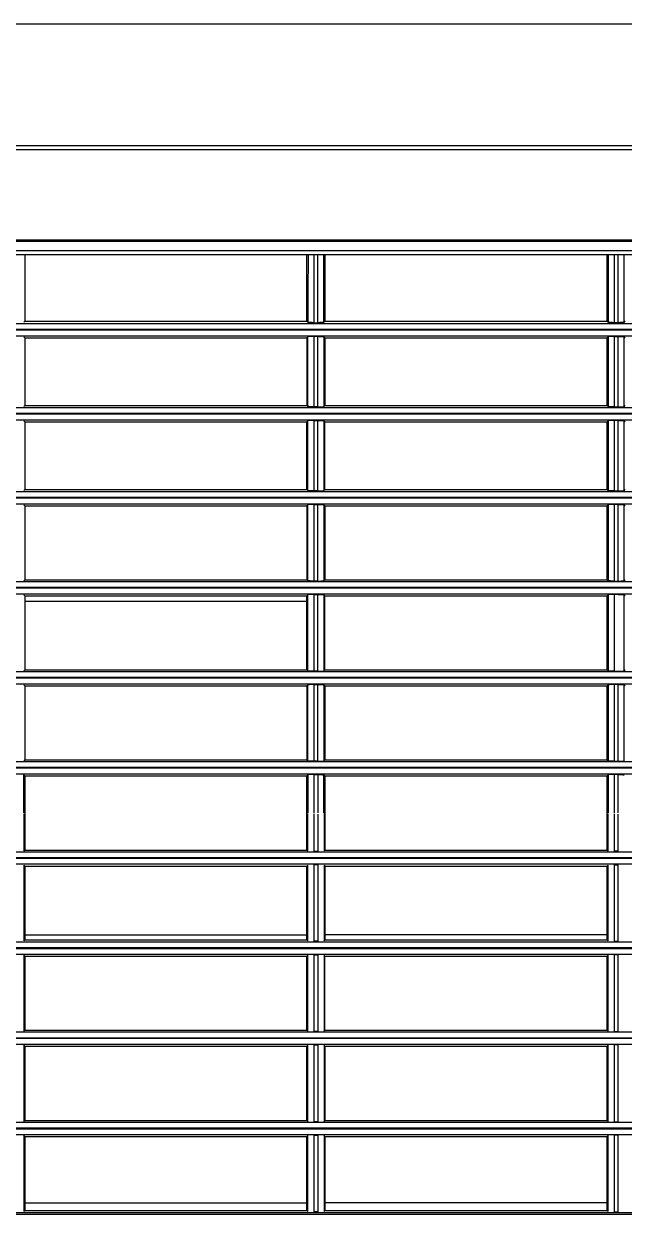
# Model space of a CAD drawing. Header units: centimetres. Extents: x 31 to 22766, y 238 to 3306.
# Drawn here: x 2619.11 to 2629.11, y 824.71 to 844.54 of the extents above; entities that cross this region are included whole.
import ezdxf
from ezdxf.xclip import XClip

# ---------------------------------------------------------------- set-up
doc = ezdxf.new("R2010")
doc.units = ezdxf.units.CM
doc.header["$XCLIPFRAME"] = 0
doc.layers.add('M-VRF-BORU', color=3, linetype='Continuous')

# ---------------------------------------------------------------- blocks, each defined once
blk = doc.blocks.new('fxaq 7.1 kw iç ünite')
at = {"color": 7, "linetype": 'Continuous', "true_color": 0xffffff}
for p, q in [((12685.604, 4108.407), (12603.004, 4108.407)), ((12685.479, 4108.377), (12603.129, 4108.377)), ((12649.989, 4108.367), (12649.92, 4108.367)), ((12649.92, 4108.367), (12649.92, 4107.092)), ((12649.989, 4107.092), (12649.989, 4108.367)), ((12650.088, 4108.362), (12650.104, 4108.346)), ((12650.088, 4108.362), (12650.088, 4107.096)), ((12650.104, 4108.346), (12650.104, 4107.112)), ((12654.804, 4108.346), (12650.104, 4108.346)), ((12654.82, 4108.362), (12654.804, 4108.346)), ((12654.804, 4108.346), (12654.804, 4108.346)), ((12654.804, 4107.113), (12654.804, 4108.346)), ((12654.82, 4107.096), (12654.82, 4108.362)), ((12654.92, 4108.367), (12654.92, 4107.092)), ((12654.92, 4108.367), (12654.989, 4108.367)), ((12654.989, 4107.092), (12654.989, 4108.367)), ((12655.088, 4108.362), (12655.088, 4107.096)), ((12655.088, 4108.362), (12655.105, 4108.346)), ((12655.105, 4108.346), (12655.105, 4108.346)), ((12659.804, 4108.346), (12655.105, 4108.346)), ((12655.105, 4108.346), (12655.105, 4107.113)), ((12659.804, 4108.346), (12659.82, 4108.362)), ((12659.804, 4107.112), (12659.804, 4108.346)), ((12659.82, 4107.096), (12659.82, 4108.362)), ((12650.104, 4108.22), (12654.804, 4108.22)), ((12659.804, 4108.22), (12655.105, 4108.22)), ((12648.472, 4107.084), (12681.087, 4107.084)), ((12649.92, 4107.092), (12649.989, 4107.092)), ((12650.104, 4107.112), (12650.088, 4107.096)), ((12654.804, 4107.112), (12650.104, 4107.112)), ((12654.804, 4107.113), (12654.82, 4107.096)), ((12654.804, 4107.112), (12654.804, 4107.113)), ((12654.989, 4107.092), (12654.92, 4107.092)), ((12655.105, 4107.113), (12655.088, 4107.096)), ((12655.105, 4107.112), (12655.105, 4107.113)), ((12659.804, 4107.112), (12655.105, 4107.112)), ((12659.82, 4107.096), (12659.804, 4107.112)), ((12648.471, 4106.974), (12681.088, 4106.974)), ((12681.088, 4106.874), (12648.471, 4106.874)), ((12681.087, 4106.984), (12648.472, 4106.984)), ((12649.989, 4106.866), (12649.92, 4106.866)), ((12649.92, 4106.866), (12649.92, 4105.587)), ((12649.989, 4105.587), (12649.989, 4106.866)), ((12650.088, 4106.861), (12650.104, 4106.845)), ((12650.088, 4106.861), (12650.088, 4105.592)), ((12650.104, 4106.845), (12650.104, 4105.608)), ((12654.804, 4106.845), (12650.104, 4106.845)), ((12654.82, 4106.861), (12654.804, 4106.845)), ((12654.804, 4105.608), (12654.804, 4106.845)), ((12654.804, 4106.845), (12654.804, 4106.845)), ((12654.82, 4105.592), (12654.82, 4106.861)), ((12654.92, 4106.866), (12654.989, 4106.866)), ((12654.92, 4106.866), (12654.92, 4105.587)), ((12654.989, 4105.587), (12654.989, 4106.866)), ((12655.088, 4106.861), (12655.088, 4105.592)), ((12655.088, 4106.861), (12655.105, 4106.845)), ((12655.105, 4106.845), (12655.105, 4105.608)), ((12659.804, 4106.845), (12655.105, 4106.845)), ((12655.105, 4106.845), (12655.105, 4106.845)), ((12659.804, 4106.845), (12659.82, 4106.861)), ((12659.804, 4105.608), (12659.804, 4106.845)), ((12659.82, 4105.592), (12659.82, 4106.861)), ((12603.129, 4105.579), (12685.479, 4105.579)), ((12649.92, 4105.587), (12649.989, 4105.587)), ((12650.104, 4105.608), (12650.088, 4105.592)), ((12654.804, 4105.608), (12650.104, 4105.608)), ((12654.804, 4105.608), (12654.82, 4105.592)), ((12654.804, 4105.608), (12654.804, 4105.608)), ((12654.989, 4105.587), (12654.92, 4105.587)), ((12655.105, 4105.608), (12655.088, 4105.592)), ((12659.804, 4105.608), (12655.105, 4105.608)), ((12655.105, 4105.608), (12655.105, 4105.608)), ((12659.82, 4105.592), (12659.804, 4105.608)), ((12603.004, 4105.479), (12685.604, 4105.479)), ((12685.604, 4105.469), (12603.004, 4105.469)), ((12685.479, 4105.369), (12603.129, 4105.369)), ((12649.989, 4105.361), (12649.92, 4105.361)), ((12649.92, 4105.361), (12649.92, 4104.087)), ((12649.989, 4104.087), (12649.989, 4105.361)), ((12650.088, 4105.356), (12650.104, 4105.34)), ((12650.088, 4105.356), (12650.088, 4104.092)), ((12654.804, 4105.34), (12650.104, 4105.34)), ((12650.104, 4105.34), (12650.104, 4104.108)), ((12654.82, 4105.356), (12654.804, 4105.339)), ((12654.804, 4105.34), (12654.804, 4105.339)), ((12654.804, 4105.339), (12654.804, 4104.108)), ((12654.82, 4104.092), (12654.82, 4105.356)), ((12654.92, 4105.361), (12654.92, 4104.087)), ((12654.92, 4105.361), (12654.989, 4105.361)), ((12654.989, 4104.087), (12654.989, 4105.361)), ((12655.088, 4105.356), (12655.088, 4104.092)), ((12655.088, 4105.356), (12655.105, 4105.339)), ((12659.804, 4105.34), (12655.105, 4105.34)), ((12655.105, 4105.34), (12655.105, 4105.339)), ((12655.105, 4105.339), (12655.105, 4104.108)), ((12659.804, 4105.34), (12659.82, 4105.356)), ((12659.804, 4104.108), (12659.804, 4105.34)), ((12659.82, 4104.092), (12659.82, 4105.356)), ((12650.104, 4104.108), (12650.088, 4104.092)), ((12654.804, 4104.108), (12650.104, 4104.108)), ((12654.804, 4104.108), (12654.804, 4104.108)), ((12654.804, 4104.108), (12654.82, 4104.092)), ((12655.105, 4104.108), (12655.088, 4104.092)), ((12655.105, 4104.108), (12655.105, 4104.108)), ((12659.804, 4104.108), (12655.105, 4104.108)), ((12659.82, 4104.092), (12659.804, 4104.108)), ((12685.604, 4103.979), (12603.004, 4103.979)), ((12603.004, 4103.969), (12685.604, 4103.969)), ((12603.129, 4104.079), (12685.479, 4104.079)), ((12649.92, 4104.087), (12649.989, 4104.087)), ((12654.989, 4104.087), (12654.92, 4104.087)), ((12685.479, 4103.869), (12603.129, 4103.869)), ((12649.989, 4103.86), (12649.92, 4103.86)), ((12649.92, 4103.86), (12649.92, 4102.586)), ((12649.989, 4102.586), (12649.989, 4103.86)), ((12650.088, 4103.855), (12650.104, 4103.839)), ((12650.088, 4103.855), (12650.088, 4102.591)), ((12654.804, 4103.839), (12650.104, 4103.839)), ((12650.104, 4103.839), (12650.104, 4102.607)), ((12650.104, 4103.753), (12654.804, 4103.753)), ((12654.82, 4103.855), (12654.804, 4103.839)), ((12654.804, 4102.607), (12654.804, 4103.839)), ((12654.804, 4103.839), (12654.804, 4103.839)), ((12654.82, 4102.591), (12654.82, 4103.855)), ((12654.92, 4103.86), (12654.92, 4102.586)), ((12654.92, 4103.86), (12654.989, 4103.86)), ((12654.989, 4102.586), (12654.989, 4103.86)), ((12655.088, 4103.855), (12655.105, 4103.839)), ((12655.088, 4103.855), (12655.088, 4102.591)), ((12655.105, 4103.839), (12655.105, 4103.839)), ((12659.804, 4103.839), (12655.105, 4103.839)), ((12655.105, 4103.839), (12655.105, 4102.607)), ((12659.804, 4103.753), (12655.105, 4103.753)), ((12659.804, 4103.839), (12659.82, 4103.855)), ((12659.804, 4102.607), (12659.804, 4103.839)), ((12659.82, 4102.591), (12659.82, 4103.855)), ((12603.129, 4102.579), (12685.479, 4102.579)), ((12649.989, 4102.586), (12649.92, 4102.586)), ((12650.088, 4102.591), (12650.104, 4102.607)), ((12654.804, 4102.607), (12650.104, 4102.607)), ((12654.804, 4102.607), (12654.804, 4102.607)), ((12654.82, 4102.591), (12654.804, 4102.607)), ((12654.92, 4102.586), (12654.989, 4102.586)), ((12655.088, 4102.591), (12655.105, 4102.607)), ((12655.105, 4102.607), (12655.105, 4102.607)), ((12659.804, 4102.607), (12655.105, 4102.607)), ((12659.804, 4102.607), (12659.82, 4102.591)), ((12603.004, 4102.469), (12685.604, 4102.469)), ((12685.504, 4102.479), (12603.104, 4102.479)), ((12685.479, 4102.369), (12603.129, 4102.369)), ((12649.92, 4102.362), (12649.989, 4102.362)), ((12649.92, 4102.362), (12649.92, 4101.742)), ((12649.989, 4101.742), (12649.989, 4102.362)), ((12650.088, 4102.357), (12650.088, 4101.743)), ((12650.104, 4102.341), (12650.088, 4102.357)), ((12650.104, 4102.341), (12650.104, 4101.105)), ((12654.804, 4102.341), (12650.104, 4102.341)), ((12654.804, 4102.341), (12654.82, 4102.357)), ((12654.804, 4101.105), (12654.804, 4102.341)), ((12654.804, 4102.341), (12654.804, 4101.747)), ((12654.82, 4101.743), (12654.82, 4102.357)), ((12654.92, 4102.362), (12654.92, 4101.742)), ((12654.989, 4102.362), (12654.92, 4102.362)), ((12654.989, 4101.742), (12654.989, 4102.362)), ((12655.088, 4102.357), (12655.088, 4101.743)), ((12655.104, 4102.341), (12655.088, 4102.357)), ((12655.104, 4101.105), (12655.104, 4102.341)), ((12659.804, 4102.341), (12655.104, 4102.341)), ((12655.105, 4102.341), (12655.105, 4101.747)), ((12659.82, 4102.357), (12659.804, 4102.341)), ((12659.804, 4101.105), (12659.804, 4102.341)), ((12659.82, 4101.743), (12659.82, 4102.357)), ((12649.92, 4101.724), (12649.92, 4101.084)), ((12654.804, 4101.743), (12654.804, 4101.105)), ((12654.92, 4101.724), (12654.92, 4101.084)), ((12655.105, 4101.743), (12655.105, 4101.105)), ((12603.004, 4100.979), (12685.604, 4100.979)), ((12603.004, 4100.969), (12685.604, 4100.969)), ((12603.129, 4101.079), (12685.479, 4101.079)), ((12649.822, 4101.088), (12649.821, 4101.089)), ((12649.824, 4101.088), (12649.822, 4101.088)), ((12649.826, 4101.087), (12649.824, 4101.088)), ((12649.83, 4101.087), (12649.826, 4101.087)), ((12649.834, 4101.086), (12649.83, 4101.087)), ((12649.839, 4101.086), (12649.834, 4101.086)), ((12649.845, 4101.086), (12649.839, 4101.086)), ((12649.852, 4101.085), (12649.845, 4101.086)), ((12649.859, 4101.085), (12649.852, 4101.085)), ((12649.867, 4101.085), (12649.859, 4101.085)), ((12649.875, 4101.084), (12649.867, 4101.085)), ((12649.883, 4101.084), (12649.875, 4101.084)), ((12649.892, 4101.084), (12649.883, 4101.084)), ((12649.901, 4101.084), (12649.892, 4101.084)), ((12649.91, 4101.084), (12649.901, 4101.084)), ((12649.92, 4101.084), (12649.91, 4101.084)), ((12649.92, 4101.084), (12649.989, 4101.084)), ((12650.104, 4101.105), (12650.088, 4101.089)), ((12654.804, 4101.105), (12650.104, 4101.105)), ((12654.804, 4101.105), (12654.821, 4101.089)), ((12654.822, 4101.088), (12654.821, 4101.089)), ((12654.824, 4101.088), (12654.822, 4101.088)), ((12654.826, 4101.087), (12654.824, 4101.088)), ((12654.83, 4101.087), (12654.826, 4101.087)), ((12654.834, 4101.086), (12654.83, 4101.087)), ((12654.839, 4101.086), (12654.834, 4101.086)), ((12654.845, 4101.086), (12654.839, 4101.086)), ((12654.852, 4101.085), (12654.845, 4101.086)), ((12654.859, 4101.085), (12654.852, 4101.085)), ((12654.867, 4101.085), (12654.859, 4101.085)), ((12654.875, 4101.084), (12654.867, 4101.085)), ((12654.883, 4101.084), (12654.875, 4101.084)), ((12654.892, 4101.084), (12654.883, 4101.084)), ((12654.901, 4101.084), (12654.892, 4101.084)), ((12654.91, 4101.084), (12654.901, 4101.084)), ((12654.92, 4101.084), (12654.91, 4101.084)), ((12654.989, 4101.084), (12654.92, 4101.084)), ((12655.104, 4101.105), (12655.088, 4101.089)), ((12659.804, 4101.105), (12655.104, 4101.105)), ((12659.821, 4101.089), (12659.804, 4101.105)), ((12659.822, 4101.088), (12659.821, 4101.089)), ((12685.479, 4100.869), (12603.129, 4100.869)), ((12649.989, 4100.863), (12649.92, 4100.863)), ((12649.989, 4100.863), (12649.999, 4100.863)), ((12649.999, 4100.863), (12650.008, 4100.863)), ((12650.008, 4100.863), (12650.017, 4100.862)), ((12650.017, 4100.862), (12650.026, 4100.862)), ((12650.026, 4100.862), (12650.034, 4100.862)), ((12650.034, 4100.862), (12650.042, 4100.862)), ((12650.042, 4100.862), (12650.05, 4100.862)), ((12650.05, 4100.862), (12650.058, 4100.861)), ((12650.058, 4100.861), (12650.064, 4100.861)), ((12650.064, 4100.861), (12650.07, 4100.86)), ((12650.07, 4100.86), (12650.075, 4100.86)), ((12650.075, 4100.86), (12650.079, 4100.86)), ((12650.079, 4100.86), (12650.083, 4100.859)), ((12650.083, 4100.859), (12650.085, 4100.859)), ((12650.085, 4100.859), (12650.087, 4100.858)), ((12650.087, 4100.858), (12650.088, 4100.858)), ((12650.088, 4100.858), (12650.104, 4100.841)), ((12654.804, 4100.841), (12650.104, 4100.841)), ((12650.104, 4100.841), (12650.104, 4099.605)), ((12654.821, 4100.858), (12654.804, 4100.841)), ((12654.804, 4100.841), (12654.804, 4100.841)), ((12654.804, 4099.605), (12654.804, 4100.841)), ((12654.821, 4100.721), (12654.821, 4100.858)), ((12654.92, 4100.863), (12654.989, 4100.863)), ((12654.989, 4100.863), (12654.999, 4100.863)), ((12654.999, 4100.863), (12655.008, 4100.863)), ((12655.008, 4100.863), (12655.017, 4100.862)), ((12655.017, 4100.862), (12655.026, 4100.862)), ((12655.026, 4100.862), (12655.034, 4100.862)), ((12655.034, 4100.862), (12655.042, 4100.862)), ((12655.042, 4100.862), (12655.05, 4100.862)), ((12655.05, 4100.862), (12655.058, 4100.861)), ((12655.058, 4100.861), (12655.064, 4100.861)), ((12655.064, 4100.861), (12655.07, 4100.86)), ((12655.07, 4100.86), (12655.075, 4100.86)), ((12655.075, 4100.86), (12655.079, 4100.86)), ((12655.079, 4100.86), (12655.083, 4100.859)), ((12655.083, 4100.859), (12655.085, 4100.859)), ((12655.085, 4100.859), (12655.087, 4100.858)), ((12655.087, 4100.858), (12655.088, 4100.858)), ((12655.088, 4100.858), (12655.088, 4100.721)), ((12655.088, 4100.858), (12655.105, 4100.841)), ((12655.105, 4099.605), (12655.105, 4100.841)), ((12659.804, 4100.841), (12655.105, 4100.841)), ((12655.105, 4100.841), (12655.105, 4100.841)), ((12659.804, 4100.841), (12659.821, 4100.858)), ((12659.804, 4099.605), (12659.804, 4100.841)), ((12654.821, 4100.591), (12654.821, 4100.721)), ((12654.821, 4100.465), (12654.821, 4100.591)), ((12655.088, 4100.721), (12655.088, 4100.591)), ((12655.088, 4100.591), (12655.088, 4100.465)), ((12654.821, 4100.343), (12654.821, 4100.465)), ((12654.821, 4100.222), (12654.821, 4100.343)), ((12655.088, 4100.465), (12655.088, 4100.343)), ((12655.088, 4100.343), (12655.088, 4100.222)), ((12654.821, 4100.101), (12654.821, 4100.222)), ((12655.088, 4100.222), (12655.088, 4100.101)), ((12654.821, 4099.979), (12654.821, 4100.101)), ((12654.821, 4099.854), (12654.821, 4099.979)), ((12655.088, 4100.101), (12655.088, 4099.979)), ((12655.088, 4099.979), (12655.088, 4099.854)), ((12654.821, 4099.725), (12654.821, 4099.854)), ((12655.088, 4099.854), (12655.088, 4099.725)), ((12603.129, 4099.579), (12685.479, 4099.579)), ((12649.804, 4099.605), (12649.821, 4099.589)), ((12649.822, 4099.588), (12649.821, 4099.589)), ((12649.824, 4099.588), (12649.822, 4099.588)), ((12649.826, 4099.588), (12649.824, 4099.588)), ((12649.83, 4099.587), (12649.826, 4099.588)), ((12649.834, 4099.587), (12649.83, 4099.587)), ((12649.839, 4099.586), (12649.834, 4099.587)), ((12649.845, 4099.586), (12649.839, 4099.586)), ((12649.852, 4099.585), (12649.845, 4099.586)), ((12649.859, 4099.585), (12649.852, 4099.585)), ((12649.867, 4099.585), (12649.859, 4099.585)), ((12649.875, 4099.585), (12649.867, 4099.585)), ((12649.884, 4099.584), (12649.875, 4099.585)), ((12649.892, 4099.584), (12649.884, 4099.584)), ((12649.901, 4099.584), (12649.892, 4099.584)), ((12649.911, 4099.584), (12649.901, 4099.584)), ((12649.921, 4099.584), (12649.911, 4099.584)), ((12649.921, 4099.584), (12649.988, 4099.584)), ((12650.104, 4099.605), (12650.088, 4099.589)), ((12654.804, 4099.605), (12650.104, 4099.605)), ((12654.804, 4099.605), (12654.804, 4099.605)), ((12654.804, 4099.605), (12654.821, 4099.589)), ((12654.821, 4099.589), (12654.821, 4099.725)), ((12654.822, 4099.588), (12654.821, 4099.589)), ((12654.824, 4099.588), (12654.822, 4099.588)), ((12654.826, 4099.588), (12654.824, 4099.588)), ((12654.83, 4099.587), (12654.826, 4099.588)), ((12654.834, 4099.587), (12654.83, 4099.587)), ((12654.839, 4099.586), (12654.834, 4099.587)), ((12654.845, 4099.586), (12654.839, 4099.586)), ((12654.852, 4099.585), (12654.845, 4099.586)), ((12654.859, 4099.585), (12654.852, 4099.585)), ((12654.867, 4099.585), (12654.859, 4099.585)), ((12654.875, 4099.585), (12654.867, 4099.585)), ((12654.884, 4099.584), (12654.875, 4099.585)), ((12654.892, 4099.584), (12654.884, 4099.584)), ((12654.901, 4099.584), (12654.892, 4099.584)), ((12654.911, 4099.584), (12654.901, 4099.584)), ((12654.921, 4099.584), (12654.911, 4099.584)), ((12654.988, 4099.584), (12654.921, 4099.584)), ((12655.088, 4099.725), (12655.088, 4099.589)), ((12655.105, 4099.605), (12655.088, 4099.589)), ((12659.804, 4099.605), (12655.105, 4099.605)), ((12655.105, 4099.605), (12655.105, 4099.605)), ((12659.821, 4099.589), (12659.804, 4099.605)), ((12603.004, 4099.479), (12685.604, 4099.479)), ((12603.004, 4099.469), (12685.604, 4099.469)), ((12685.479, 4099.369), (12603.129, 4099.369)), ((12649.821, 4099.357), (12649.804, 4099.34)), ((12649.988, 4099.362), (12649.921, 4099.362)), ((12649.988, 4099.224), (12649.988, 4099.362)), ((12649.988, 4099.362), (12649.998, 4099.362)), ((12649.998, 4099.362), (12650.008, 4099.362)), ((12650.008, 4099.362), (12650.017, 4099.361)), ((12650.017, 4099.361), (12650.026, 4099.361)), ((12650.026, 4099.361), (12650.034, 4099.361)), ((12650.034, 4099.361), (12650.043, 4099.361)), ((12650.043, 4099.361), (12650.05, 4099.361)), ((12650.05, 4099.361), (12650.058, 4099.36)), ((12650.058, 4099.36), (12650.064, 4099.36)), ((12650.064, 4099.36), (12650.07, 4099.359)), ((12650.07, 4099.359), (12650.075, 4099.359)), ((12650.075, 4099.359), (12650.079, 4099.359)), ((12650.079, 4099.359), (12650.083, 4099.358)), ((12650.083, 4099.358), (12650.085, 4099.358)), ((12650.085, 4099.358), (12650.087, 4099.357)), ((12650.087, 4099.357), (12650.088, 4099.357)), ((12650.088, 4099.357), (12650.104, 4099.34)), ((12654.804, 4099.34), (12650.104, 4099.34)), ((12650.104, 4099.34), (12650.104, 4098.106)), ((12654.821, 4099.357), (12654.804, 4099.34)), ((12654.804, 4099.34), (12654.804, 4099.34)), ((12654.804, 4099.34), (12654.804, 4098.106)), ((12654.821, 4099.22), (12654.821, 4099.357)), ((12654.921, 4099.362), (12654.988, 4099.362)), ((12654.988, 4099.362), (12654.998, 4099.362)), ((12654.988, 4099.224), (12654.988, 4099.362)), ((12654.998, 4099.362), (12655.008, 4099.362)), ((12655.008, 4099.362), (12655.017, 4099.361)), ((12655.017, 4099.361), (12655.026, 4099.361)), ((12655.026, 4099.361), (12655.034, 4099.361)), ((12655.034, 4099.361), (12655.043, 4099.361)), ((12655.043, 4099.361), (12655.05, 4099.361)), ((12655.05, 4099.361), (12655.058, 4099.36)), ((12655.058, 4099.36), (12655.064, 4099.36)), ((12655.064, 4099.36), (12655.07, 4099.359)), ((12655.07, 4099.359), (12655.075, 4099.359)), ((12655.075, 4099.359), (12655.079, 4099.359)), ((12655.079, 4099.359), (12655.083, 4099.358)), ((12655.083, 4099.358), (12655.085, 4099.358)), ((12655.085, 4099.358), (12655.087, 4099.357)), ((12655.087, 4099.357), (12655.088, 4099.357)), ((12655.088, 4099.357), (12655.088, 4099.22)), ((12655.088, 4099.357), (12655.105, 4099.34)), ((12655.105, 4099.34), (12655.105, 4098.106)), ((12655.105, 4099.34), (12655.105, 4099.34)), ((12659.804, 4099.34), (12655.105, 4099.34)), ((12659.804, 4099.34), (12659.821, 4099.357)), ((12659.804, 4098.106), (12659.804, 4099.34)), ((12649.988, 4099.093), (12649.988, 4099.224)), ((12654.821, 4099.09), (12654.821, 4099.22)), ((12654.988, 4099.093), (12654.988, 4099.224)), ((12655.088, 4099.22), (12655.088, 4099.09)), ((12649.988, 4098.966), (12649.988, 4099.093)), ((12649.988, 4098.843), (12649.988, 4098.966)), ((12654.821, 4098.964), (12654.821, 4099.09)), ((12654.821, 4098.842), (12654.821, 4098.964)), ((12654.988, 4098.966), (12654.988, 4099.093)), ((12654.988, 4098.843), (12654.988, 4098.966)), ((12655.088, 4099.09), (12655.088, 4098.964)), ((12655.088, 4098.964), (12655.088, 4098.842)), ((12649.988, 4098.721), (12649.988, 4098.843)), ((12654.821, 4098.721), (12654.821, 4098.842)), ((12654.988, 4098.721), (12654.988, 4098.843)), ((12655.088, 4098.842), (12655.088, 4098.721)), ((12649.988, 4098.6), (12649.988, 4098.721)), ((12649.988, 4098.477), (12649.988, 4098.6)), ((12654.821, 4098.601), (12654.821, 4098.721)), ((12654.821, 4098.479), (12654.821, 4098.601)), ((12654.988, 4098.6), (12654.988, 4098.721)), ((12654.988, 4098.477), (12654.988, 4098.6)), ((12655.088, 4098.721), (12655.088, 4098.601)), ((12655.088, 4098.601), (12655.088, 4098.479)), ((12649.988, 4098.351), (12649.988, 4098.477)), ((12649.988, 4098.221), (12649.988, 4098.351)), ((12654.821, 4098.354), (12654.821, 4098.479)), ((12654.821, 4098.225), (12654.821, 4098.354)), ((12654.988, 4098.351), (12654.988, 4098.477)), ((12654.988, 4098.221), (12654.988, 4098.351)), ((12655.088, 4098.479), (12655.088, 4098.354)), ((12655.088, 4098.354), (12655.088, 4098.225)), ((12649.988, 4098.084), (12649.988, 4098.221)), ((12654.821, 4098.089), (12654.821, 4098.225)), ((12654.988, 4098.084), (12654.988, 4098.221)), ((12655.088, 4098.225), (12655.088, 4098.089)), ((12659.804, 4098.193), (12655.105, 4098.193)), ((12603.004, 4097.979), (12685.604, 4097.979)), ((12603.004, 4097.969), (12685.604, 4097.969)), ((12603.129, 4098.079), (12685.479, 4098.079)), ((12649.804, 4098.106), (12649.821, 4098.089)), ((12649.822, 4098.089), (12649.821, 4098.089)), ((12649.824, 4098.088), (12649.822, 4098.089)), ((12649.827, 4098.088), (12649.824, 4098.088)), ((12649.83, 4098.087), (12649.827, 4098.088)), ((12649.834, 4098.087), (12649.83, 4098.087)), ((12649.839, 4098.087), (12649.834, 4098.087)), ((12649.845, 4098.086), (12649.839, 4098.087)), ((12649.852, 4098.086), (12649.845, 4098.086)), ((12649.859, 4098.085), (12649.852, 4098.086)), ((12649.867, 4098.085), (12649.859, 4098.085)), ((12649.875, 4098.085), (12649.867, 4098.085)), ((12649.884, 4098.085), (12649.875, 4098.085)), ((12649.892, 4098.085), (12649.884, 4098.085)), ((12649.901, 4098.084), (12649.892, 4098.085)), ((12649.911, 4098.084), (12649.901, 4098.084)), ((12649.921, 4098.084), (12649.911, 4098.084)), ((12649.921, 4098.084), (12649.988, 4098.084)), ((12650.104, 4098.106), (12650.088, 4098.089)), ((12654.804, 4098.106), (12650.104, 4098.106)), ((12654.804, 4098.106), (12654.821, 4098.089)), ((12654.804, 4098.106), (12654.804, 4098.106)), ((12654.822, 4098.089), (12654.821, 4098.089)), ((12654.824, 4098.088), (12654.822, 4098.089)), ((12654.827, 4098.088), (12654.824, 4098.088)), ((12654.83, 4098.087), (12654.827, 4098.088)), ((12654.834, 4098.087), (12654.83, 4098.087)), ((12654.839, 4098.087), (12654.834, 4098.087)), ((12654.845, 4098.086), (12654.839, 4098.087)), ((12654.852, 4098.086), (12654.845, 4098.086)), ((12654.859, 4098.085), (12654.852, 4098.086)), ((12654.867, 4098.085), (12654.859, 4098.085)), ((12654.875, 4098.085), (12654.867, 4098.085)), ((12654.884, 4098.085), (12654.875, 4098.085)), ((12654.892, 4098.085), (12654.884, 4098.085)), ((12654.901, 4098.084), (12654.892, 4098.085)), ((12654.911, 4098.084), (12654.901, 4098.084)), ((12654.921, 4098.084), (12654.911, 4098.084)), ((12654.988, 4098.084), (12654.921, 4098.084)), ((12655.105, 4098.106), (12655.088, 4098.089)), ((12659.804, 4098.106), (12655.105, 4098.106)), ((12655.105, 4098.106), (12655.105, 4098.106)), ((12659.821, 4098.089), (12659.804, 4098.106)), ((12685.479, 4097.869), (12603.129, 4097.869)), ((12649.821, 4097.855), (12649.804, 4097.839)), ((12649.988, 4097.861), (12649.921, 4097.861)), ((12649.988, 4097.723), (12649.988, 4097.861)), ((12649.988, 4097.861), (12649.998, 4097.861)), ((12649.998, 4097.861), (12650.008, 4097.86)), ((12650.008, 4097.86), (12650.017, 4097.86)), ((12650.017, 4097.86), (12650.026, 4097.86)), ((12650.026, 4097.86), (12650.034, 4097.86)), ((12650.034, 4097.86), (12650.043, 4097.86)), ((12650.043, 4097.86), (12650.05, 4097.859)), ((12650.05, 4097.859), (12650.058, 4097.859)), ((12650.058, 4097.859), (12650.064, 4097.859)), ((12650.064, 4097.859), (12650.07, 4097.858)), ((12650.07, 4097.858), (12650.075, 4097.858)), ((12650.075, 4097.858), (12650.079, 4097.857)), ((12650.079, 4097.857), (12650.082, 4097.857)), ((12650.082, 4097.857), (12650.085, 4097.856)), ((12650.085, 4097.856), (12650.087, 4097.856)), ((12650.087, 4097.856), (12650.088, 4097.855)), ((12650.088, 4097.855), (12650.104, 4097.839)), ((12654.804, 4097.839), (12650.104, 4097.839)), ((12650.104, 4097.839), (12650.104, 4096.606)), ((12654.821, 4097.855), (12654.804, 4097.838)), ((12654.804, 4097.839), (12654.804, 4097.838)), ((12654.804, 4097.706), (12654.804, 4097.838)), ((12654.821, 4097.719), (12654.821, 4097.855)), ((12654.921, 4097.861), (12654.988, 4097.861)), ((12654.988, 4097.723), (12654.988, 4097.861)), ((12654.988, 4097.861), (12654.998, 4097.861)), ((12654.998, 4097.861), (12655.008, 4097.86)), ((12655.008, 4097.86), (12655.017, 4097.86)), ((12655.017, 4097.86), (12655.026, 4097.86)), ((12655.026, 4097.86), (12655.034, 4097.86)), ((12655.034, 4097.86), (12655.043, 4097.86)), ((12655.043, 4097.86), (12655.05, 4097.859)), ((12655.05, 4097.859), (12655.058, 4097.859)), ((12655.058, 4097.859), (12655.064, 4097.859)), ((12655.064, 4097.859), (12655.07, 4097.858)), ((12655.07, 4097.858), (12655.075, 4097.858)), ((12655.075, 4097.858), (12655.079, 4097.857)), ((12655.079, 4097.857), (12655.082, 4097.857)), ((12655.082, 4097.857), (12655.085, 4097.856)), ((12655.085, 4097.856), (12655.087, 4097.856)), ((12655.087, 4097.856), (12655.088, 4097.855)), ((12655.088, 4097.855), (12655.105, 4097.838)), ((12655.088, 4097.855), (12655.088, 4097.719)), ((12655.105, 4097.839), (12655.105, 4097.838)), ((12659.804, 4097.839), (12655.105, 4097.839)), ((12655.105, 4097.706), (12655.105, 4097.838)), ((12659.804, 4097.839), (12659.821, 4097.855)), ((12659.804, 4096.606), (12659.804, 4097.839)), ((12649.988, 4097.592), (12649.988, 4097.723)), ((12649.988, 4097.465), (12649.988, 4097.592)), ((12654.804, 4097.579), (12654.804, 4097.706)), ((12654.804, 4097.457), (12654.804, 4097.579)), ((12654.821, 4097.589), (12654.821, 4097.719)), ((12654.821, 4097.463), (12654.821, 4097.589)), ((12654.988, 4097.592), (12654.988, 4097.723)), ((12654.988, 4097.465), (12654.988, 4097.592)), ((12655.088, 4097.719), (12655.088, 4097.589)), ((12655.088, 4097.589), (12655.088, 4097.463)), ((12655.105, 4097.579), (12655.105, 4097.706)), ((12655.105, 4097.457), (12655.105, 4097.579)), ((12649.988, 4097.342), (12649.988, 4097.465)), ((12654.804, 4097.338), (12654.804, 4097.457)), ((12654.821, 4097.341), (12654.821, 4097.463)), ((12654.988, 4097.342), (12654.988, 4097.465)), ((12655.088, 4097.463), (12655.088, 4097.341)), ((12655.105, 4097.338), (12655.105, 4097.457)), ((12649.988, 4097.22), (12649.988, 4097.342)), ((12649.988, 4097.099), (12649.988, 4097.22)), ((12654.804, 4097.22), (12654.804, 4097.338)), ((12654.804, 4097.103), (12654.804, 4097.22)), ((12654.821, 4097.22), (12654.821, 4097.341)), ((12654.821, 4097.1), (12654.821, 4097.22)), ((12654.988, 4097.22), (12654.988, 4097.342)), ((12654.988, 4097.099), (12654.988, 4097.22)), ((12655.088, 4097.341), (12655.088, 4097.22)), ((12655.088, 4097.22), (12655.088, 4097.1)), ((12655.105, 4097.22), (12655.105, 4097.338)), ((12655.105, 4097.103), (12655.105, 4097.22)), ((12649.988, 4096.976), (12649.988, 4097.099)), ((12649.988, 4096.851), (12649.988, 4096.976)), ((12654.804, 4096.985), (12654.804, 4097.103)), ((12654.804, 4096.863), (12654.804, 4096.985)), ((12654.821, 4096.978), (12654.821, 4097.1)), ((12654.821, 4096.854), (12654.821, 4096.978)), ((12654.988, 4096.976), (12654.988, 4097.099)), ((12654.988, 4096.851), (12654.988, 4096.976)), ((12655.088, 4097.1), (12655.088, 4096.978)), ((12655.088, 4096.978), (12655.088, 4096.854)), ((12655.105, 4096.985), (12655.105, 4097.103)), ((12655.105, 4096.863), (12655.105, 4096.985)), ((12649.988, 4096.721), (12649.988, 4096.851)), ((12654.804, 4096.738), (12654.804, 4096.863)), ((12654.821, 4096.725), (12654.821, 4096.854)), ((12654.988, 4096.721), (12654.988, 4096.851)), ((12655.088, 4096.854), (12655.088, 4096.725)), ((12655.105, 4096.738), (12655.105, 4096.863)), ((12603.129, 4096.579), (12685.479, 4096.579)), ((12649.804, 4096.606), (12649.821, 4096.59)), ((12649.823, 4096.589), (12649.821, 4096.59)), ((12649.824, 4096.589), (12649.823, 4096.589)), ((12649.827, 4096.588), (12649.824, 4096.589)), ((12649.83, 4096.588), (12649.827, 4096.588)), ((12649.834, 4096.587), (12649.83, 4096.588)), ((12649.839, 4096.587), (12649.834, 4096.587)), ((12649.845, 4096.587), (12649.839, 4096.587)), ((12649.852, 4096.586), (12649.845, 4096.587)), ((12649.859, 4096.586), (12649.852, 4096.586)), ((12649.867, 4096.586), (12649.859, 4096.586)), ((12649.875, 4096.585), (12649.867, 4096.586)), ((12649.884, 4096.585), (12649.875, 4096.585)), ((12649.892, 4096.585), (12649.884, 4096.585)), ((12649.901, 4096.585), (12649.892, 4096.585)), ((12649.911, 4096.585), (12649.901, 4096.585)), ((12649.921, 4096.585), (12649.911, 4096.585)), ((12649.921, 4096.585), (12649.988, 4096.585)), ((12649.988, 4096.585), (12649.988, 4096.721)), ((12650.104, 4096.606), (12650.088, 4096.59)), ((12654.804, 4096.606), (12650.104, 4096.606)), ((12654.804, 4096.607), (12654.804, 4096.738)), ((12654.804, 4096.607), (12654.821, 4096.59)), ((12654.804, 4096.606), (12654.804, 4096.607)), ((12654.821, 4096.59), (12654.821, 4096.725)), ((12654.823, 4096.589), (12654.821, 4096.59)), ((12654.824, 4096.589), (12654.823, 4096.589)), ((12654.827, 4096.588), (12654.824, 4096.589)), ((12654.83, 4096.588), (12654.827, 4096.588)), ((12654.834, 4096.587), (12654.83, 4096.588)), ((12654.839, 4096.587), (12654.834, 4096.587)), ((12654.845, 4096.587), (12654.839, 4096.587)), ((12654.852, 4096.586), (12654.845, 4096.587)), ((12654.859, 4096.586), (12654.852, 4096.586)), ((12654.867, 4096.586), (12654.859, 4096.586)), ((12654.875, 4096.585), (12654.867, 4096.586)), ((12654.884, 4096.585), (12654.875, 4096.585)), ((12654.892, 4096.585), (12654.884, 4096.585)), ((12654.901, 4096.585), (12654.892, 4096.585)), ((12654.911, 4096.585), (12654.901, 4096.585)), ((12654.921, 4096.585), (12654.911, 4096.585)), ((12654.988, 4096.585), (12654.921, 4096.585)), ((12654.988, 4096.585), (12654.988, 4096.721)), ((12655.088, 4096.725), (12655.088, 4096.59)), ((12655.105, 4096.607), (12655.088, 4096.59)), ((12655.105, 4096.607), (12655.105, 4096.738)), ((12655.105, 4096.606), (12655.105, 4096.607)), ((12659.804, 4096.606), (12655.105, 4096.606)), ((12659.821, 4096.59), (12659.804, 4096.606)), ((12603.004, 4096.479), (12685.604, 4096.479)), ((12603.004, 4096.469), (12685.604, 4096.469)), ((12685.479, 4096.369), (12603.129, 4096.369)), ((12649.821, 4096.354), (12649.804, 4096.337)), ((12649.988, 4096.359), (12649.921, 4096.359)), ((12649.988, 4096.359), (12649.998, 4096.359)), ((12649.988, 4096.233), (12649.988, 4096.359)), ((12649.988, 4096.112), (12649.988, 4096.233)), ((12649.998, 4096.359), (12650.008, 4096.359)), ((12650.008, 4096.359), (12650.017, 4096.359)), ((12650.017, 4096.359), (12650.026, 4096.359)), ((12650.026, 4096.359), (12650.034, 4096.359)), ((12650.034, 4096.359), (12650.043, 4096.358)), ((12650.043, 4096.358), (12650.051, 4096.358)), ((12650.051, 4096.358), (12650.058, 4096.358)), ((12650.058, 4096.358), (12650.064, 4096.357)), ((12650.064, 4096.357), (12650.07, 4096.357)), ((12650.07, 4096.357), (12650.075, 4096.357)), ((12650.075, 4096.357), (12650.079, 4096.356)), ((12650.079, 4096.356), (12650.082, 4096.356)), ((12650.082, 4096.356), (12650.085, 4096.355)), ((12650.085, 4096.355), (12650.086, 4096.355)), ((12650.086, 4096.355), (12650.088, 4096.354)), ((12650.088, 4096.354), (12650.104, 4096.337)), ((12654.804, 4096.337), (12650.104, 4096.337)), ((12650.104, 4096.337), (12650.104, 4095.207)), ((12654.821, 4096.354), (12654.804, 4096.337)), ((12654.804, 4096.337), (12654.804, 4095.207)), ((12654.804, 4096.337), (12654.804, 4096.337)), ((12654.821, 4096.228), (12654.821, 4096.354)), ((12654.821, 4096.109), (12654.821, 4096.228)), ((12654.921, 4096.359), (12654.988, 4096.359)), ((12654.988, 4096.359), (12654.998, 4096.359)), ((12654.988, 4096.233), (12654.988, 4096.359)), ((12654.988, 4096.112), (12654.988, 4096.233)), ((12654.998, 4096.359), (12655.008, 4096.359)), ((12655.008, 4096.359), (12655.017, 4096.359)), ((12655.017, 4096.359), (12655.026, 4096.359)), ((12655.026, 4096.359), (12655.034, 4096.359)), ((12655.034, 4096.359), (12655.043, 4096.358)), ((12655.043, 4096.358), (12655.051, 4096.358)), ((12655.051, 4096.358), (12655.058, 4096.358)), ((12655.058, 4096.358), (12655.064, 4096.357)), ((12655.064, 4096.357), (12655.07, 4096.357)), ((12655.07, 4096.357), (12655.075, 4096.357)), ((12655.075, 4096.357), (12655.079, 4096.356)), ((12655.079, 4096.356), (12655.082, 4096.356)), ((12655.082, 4096.356), (12655.085, 4096.355)), ((12655.085, 4096.355), (12655.086, 4096.355)), ((12655.086, 4096.355), (12655.088, 4096.354)), ((12655.088, 4096.354), (12655.105, 4096.337)), ((12655.088, 4096.354), (12655.088, 4096.228)), ((12655.088, 4096.228), (12655.088, 4096.109)), ((12659.804, 4096.337), (12655.105, 4096.337)), ((12655.105, 4096.337), (12655.105, 4096.337)), ((12655.105, 4096.337), (12655.105, 4095.207)), ((12659.804, 4096.337), (12659.821, 4096.354)), ((12659.804, 4095.207), (12659.804, 4096.337)), ((12649.988, 4095.995), (12649.988, 4096.112)), ((12649.988, 4095.882), (12649.988, 4095.995)), ((12654.821, 4095.993), (12654.821, 4096.109)), ((12654.821, 4095.881), (12654.821, 4095.993)), ((12654.988, 4095.995), (12654.988, 4096.112)), ((12654.988, 4095.882), (12654.988, 4095.995)), ((12655.088, 4096.109), (12655.088, 4095.993)), ((12655.088, 4095.993), (12655.088, 4095.881)), ((12649.988, 4095.77), (12649.988, 4095.882)), ((12649.988, 4095.658), (12649.988, 4095.77)), ((12654.821, 4095.77), (12654.821, 4095.881)), ((12654.821, 4095.659), (12654.821, 4095.77)), ((12654.988, 4095.77), (12654.988, 4095.882)), ((12654.988, 4095.658), (12654.988, 4095.77)), ((12655.088, 4095.77), (12655.087, 4095.659)), ((12655.088, 4095.881), (12655.088, 4095.77)), ((12649.988, 4095.545), (12649.988, 4095.658)), ((12654.821, 4095.547), (12654.821, 4095.659)), ((12654.988, 4095.545), (12654.988, 4095.658)), ((12655.087, 4095.659), (12655.087, 4095.547)), ((12649.988, 4095.43), (12649.988, 4095.545)), ((12649.988, 4095.31), (12649.988, 4095.43)), ((12654.822, 4095.433), (12654.821, 4095.547)), ((12654.822, 4095.314), (12654.822, 4095.433)), ((12654.988, 4095.43), (12654.988, 4095.545)), ((12654.988, 4095.31), (12654.988, 4095.43)), ((12655.087, 4095.547), (12655.087, 4095.433)), ((12655.087, 4095.433), (12655.087, 4095.314)), ((12603.129, 4095.179), (12685.479, 4095.179)), ((12649.804, 4095.207), (12649.822, 4095.19)), ((12649.823, 4095.19), (12649.822, 4095.19)), ((12649.825, 4095.189), (12649.823, 4095.19)), ((12649.827, 4095.189), (12649.825, 4095.189)), ((12649.83, 4095.188), (12649.827, 4095.189)), ((12649.835, 4095.188), (12649.83, 4095.188)), ((12649.839, 4095.188), (12649.835, 4095.188)), ((12649.845, 4095.187), (12649.839, 4095.188)), ((12649.852, 4095.187), (12649.845, 4095.187)), ((12649.859, 4095.186), (12649.852, 4095.187)), ((12649.867, 4095.186), (12649.859, 4095.186)), ((12649.875, 4095.186), (12649.867, 4095.186)), ((12649.884, 4095.186), (12649.875, 4095.186)), ((12649.893, 4095.185), (12649.884, 4095.186)), ((12649.902, 4095.185), (12649.893, 4095.185)), ((12649.911, 4095.185), (12649.902, 4095.185)), ((12649.921, 4095.185), (12649.911, 4095.185)), ((12649.921, 4095.185), (12649.988, 4095.185)), ((12649.988, 4095.185), (12649.988, 4095.31)), ((12650.104, 4095.207), (12650.087, 4095.19)), ((12654.804, 4095.207), (12650.104, 4095.207)), ((12654.804, 4095.207), (12654.822, 4095.19)), ((12654.804, 4095.207), (12654.804, 4095.207)), ((12654.822, 4095.19), (12654.822, 4095.314)), ((12654.823, 4095.19), (12654.822, 4095.19)), ((12654.825, 4095.189), (12654.823, 4095.19)), ((12654.827, 4095.189), (12654.825, 4095.189)), ((12654.83, 4095.188), (12654.827, 4095.189)), ((12654.835, 4095.188), (12654.83, 4095.188)), ((12654.839, 4095.188), (12654.835, 4095.188)), ((12654.845, 4095.187), (12654.839, 4095.188)), ((12654.852, 4095.187), (12654.845, 4095.187)), ((12654.859, 4095.186), (12654.852, 4095.187)), ((12654.867, 4095.186), (12654.859, 4095.186)), ((12654.875, 4095.186), (12654.867, 4095.186)), ((12654.884, 4095.186), (12654.875, 4095.186)), ((12654.893, 4095.185), (12654.884, 4095.186)), ((12654.902, 4095.185), (12654.893, 4095.185)), ((12654.911, 4095.185), (12654.902, 4095.185)), ((12654.921, 4095.185), (12654.911, 4095.185)), ((12654.988, 4095.185), (12654.921, 4095.185)), ((12654.988, 4095.185), (12654.988, 4095.31)), ((12655.087, 4095.314), (12655.087, 4095.19)), ((12655.105, 4095.207), (12655.087, 4095.19)), ((12655.105, 4095.207), (12655.105, 4095.207)), ((12659.804, 4095.207), (12655.105, 4095.207)), ((12659.822, 4095.19), (12659.804, 4095.207)), ((12603.004, 4095.079), (12685.604, 4095.079)), ((12603.004, 4095.069), (12685.604, 4095.069)), ((12685.479, 4094.969), (12603.129, 4094.969)), ((12649.822, 4094.953), (12649.804, 4094.935)), ((12649.987, 4094.958), (12649.921, 4094.958)), ((12649.987, 4094.958), (12649.998, 4094.958)), ((12649.987, 4094.831), (12649.987, 4094.958)), ((12649.987, 4094.71), (12649.987, 4094.831)), ((12649.998, 4094.958), (12650.008, 4094.958)), ((12650.008, 4094.958), (12650.017, 4094.958)), ((12650.017, 4094.958), (12650.026, 4094.958)), ((12650.026, 4094.958), (12650.034, 4094.957)), ((12650.034, 4094.957), (12650.043, 4094.957)), ((12650.043, 4094.957), (12650.051, 4094.957)), ((12650.051, 4094.957), (12650.058, 4094.956)), ((12650.058, 4094.956), (12650.064, 4094.956)), ((12650.064, 4094.956), (12650.07, 4094.956)), ((12650.07, 4094.956), (12650.075, 4094.955)), ((12650.075, 4094.955), (12650.079, 4094.955)), ((12650.079, 4094.955), (12650.082, 4094.954)), ((12650.082, 4094.954), (12650.084, 4094.954)), ((12650.084, 4094.954), (12650.086, 4094.953)), ((12650.086, 4094.953), (12650.087, 4094.953)), ((12650.087, 4094.953), (12650.104, 4094.935)), ((12650.104, 4094.935), (12650.104, 4093.808)), ((12654.804, 4094.935), (12650.104, 4094.935)), ((12654.822, 4094.953), (12654.804, 4094.935)), ((12654.804, 4094.935), (12654.804, 4094.935)), ((12654.804, 4093.808), (12654.804, 4094.935)), ((12654.822, 4094.827), (12654.822, 4094.953)), ((12654.822, 4094.707), (12654.822, 4094.827)), ((12654.921, 4094.958), (12654.987, 4094.958)), ((12654.987, 4094.831), (12654.987, 4094.958)), ((12654.987, 4094.958), (12654.998, 4094.958)), ((12654.987, 4094.71), (12654.987, 4094.831)), ((12654.998, 4094.958), (12655.008, 4094.958)), ((12655.008, 4094.958), (12655.017, 4094.958)), ((12655.017, 4094.958), (12655.026, 4094.958)), ((12655.026, 4094.958), (12655.034, 4094.957)), ((12655.034, 4094.957), (12655.043, 4094.957)), ((12655.043, 4094.957), (12655.051, 4094.957)), ((12655.051, 4094.957), (12655.058, 4094.956)), ((12655.058, 4094.956), (12655.064, 4094.956)), ((12655.064, 4094.956), (12655.07, 4094.956)), ((12655.07, 4094.956), (12655.075, 4094.955)), ((12655.075, 4094.955), (12655.079, 4094.955)), ((12655.079, 4094.955), (12655.082, 4094.954)), ((12655.082, 4094.954), (12655.084, 4094.954)), ((12655.084, 4094.954), (12655.086, 4094.953)), ((12655.086, 4094.953), (12655.087, 4094.953)), ((12655.087, 4094.953), (12655.105, 4094.935)), ((12655.087, 4094.953), (12655.087, 4094.827)), ((12655.087, 4094.827), (12655.087, 4094.707)), ((12659.804, 4094.935), (12655.105, 4094.935)), ((12655.105, 4094.935), (12655.105, 4094.935)), ((12655.105, 4093.808), (12655.105, 4094.935)), ((12659.804, 4094.935), (12659.822, 4094.953)), ((12659.804, 4093.808), (12659.804, 4094.935)), ((12649.987, 4094.594), (12649.987, 4094.71)), ((12649.987, 4094.481), (12649.987, 4094.594)), ((12654.822, 4094.592), (12654.822, 4094.707)), ((12654.822, 4094.479), (12654.822, 4094.592)), ((12654.987, 4094.594), (12654.987, 4094.71)), ((12654.987, 4094.481), (12654.987, 4094.594)), ((12655.087, 4094.707), (12655.087, 4094.592)), ((12655.087, 4094.592), (12655.087, 4094.479)), ((12649.987, 4094.369), (12649.987, 4094.481)), ((12654.822, 4094.369), (12654.822, 4094.479)), ((12654.987, 4094.369), (12654.987, 4094.481)), ((12655.087, 4094.479), (12655.087, 4094.369)), ((12649.987, 4094.257), (12649.987, 4094.369)), ((12649.987, 4094.145), (12649.987, 4094.257)), ((12654.822, 4094.258), (12654.822, 4094.369)), ((12654.822, 4094.147), (12654.822, 4094.258)), ((12654.987, 4094.257), (12654.987, 4094.369)), ((12654.987, 4094.145), (12654.987, 4094.257)), ((12655.087, 4094.369), (12655.087, 4094.258)), ((12655.087, 4094.258), (12655.087, 4094.147)), ((12649.987, 4094.029), (12649.987, 4094.145)), ((12649.987, 4093.91), (12649.987, 4094.029)), ((12654.822, 4094.033), (12654.822, 4094.147)), ((12654.822, 4093.914), (12654.822, 4094.033)), ((12654.987, 4094.029), (12654.987, 4094.145)), ((12654.987, 4093.91), (12654.987, 4094.029)), ((12655.087, 4094.147), (12655.087, 4094.033)), ((12655.087, 4094.033), (12655.087, 4093.914)), ((12649.822, 4093.791), (12649.804, 4093.808)), ((12649.823, 4093.79), (12649.822, 4093.791)), ((12649.825, 4093.79), (12649.823, 4093.79)), ((12649.828, 4093.789), (12649.825, 4093.79)), ((12649.831, 4093.789), (12649.828, 4093.789)), ((12649.835, 4093.789), (12649.831, 4093.789)), ((12649.84, 4093.788), (12649.835, 4093.789)), ((12649.845, 4093.788), (12649.84, 4093.788)), ((12649.852, 4093.787), (12649.845, 4093.788)), ((12649.859, 4093.787), (12649.852, 4093.787)), ((12649.867, 4093.787), (12649.859, 4093.787)), ((12649.875, 4093.786), (12649.867, 4093.787)), ((12649.884, 4093.786), (12649.875, 4093.786)), ((12649.893, 4093.786), (12649.884, 4093.786)), ((12649.902, 4093.786), (12649.893, 4093.786)), ((12649.912, 4093.786), (12649.902, 4093.786)), ((12649.922, 4093.786), (12649.912, 4093.786)), ((12649.987, 4093.786), (12649.987, 4093.91)), ((12650.087, 4093.791), (12650.104, 4093.808)), ((12654.804, 4093.808), (12650.104, 4093.808)), ((12654.822, 4093.791), (12654.804, 4093.808)), ((12654.804, 4093.808), (12654.804, 4093.808)), ((12654.822, 4093.791), (12654.822, 4093.914)), ((12654.823, 4093.79), (12654.822, 4093.791)), ((12654.825, 4093.79), (12654.823, 4093.79)), ((12654.828, 4093.789), (12654.825, 4093.79)), ((12654.831, 4093.789), (12654.828, 4093.789)), ((12654.835, 4093.789), (12654.831, 4093.789)), ((12654.84, 4093.788), (12654.835, 4093.789)), ((12654.845, 4093.788), (12654.84, 4093.788)), ((12654.852, 4093.787), (12654.845, 4093.788)), ((12654.859, 4093.787), (12654.852, 4093.787)), ((12654.867, 4093.787), (12654.859, 4093.787)), ((12654.875, 4093.786), (12654.867, 4093.787)), ((12654.884, 4093.786), (12654.875, 4093.786)), ((12654.893, 4093.786), (12654.884, 4093.786)), ((12654.902, 4093.786), (12654.893, 4093.786)), ((12654.912, 4093.786), (12654.902, 4093.786)), ((12654.922, 4093.786), (12654.912, 4093.786)), ((12654.987, 4093.786), (12654.987, 4093.91)), ((12655.087, 4093.914), (12655.087, 4093.791)), ((12655.087, 4093.791), (12655.105, 4093.808)), ((12659.804, 4093.808), (12655.105, 4093.808)), ((12655.105, 4093.808), (12655.105, 4093.808)), ((12659.804, 4093.808), (12659.822, 4093.791)), ((12603.004, 4093.679), (12685.604, 4093.679)), ((12603.004, 4093.669), (12685.604, 4093.669)), ((12603.129, 4093.779), (12685.479, 4093.779)), ((12649.987, 4093.786), (12649.922, 4093.786)), ((12654.922, 4093.786), (12654.987, 4093.786)), ((12685.48, 4093.569), (12603.129, 4093.569)), ((12649.804, 4093.533), (12649.822, 4093.551)), ((12649.822, 4093.551), (12649.823, 4093.552)), ((12649.823, 4093.552), (12649.825, 4093.552)), ((12649.825, 4093.552), (12649.827, 4093.553)), ((12649.827, 4093.553), (12649.831, 4093.553)), ((12649.831, 4093.553), (12649.834, 4093.554)), ((12649.834, 4093.554), (12649.839, 4093.554)), ((12649.839, 4093.554), (12649.845, 4093.555)), ((12649.845, 4093.555), (12649.851, 4093.555)), ((12649.851, 4093.555), (12649.858, 4093.555)), ((12649.858, 4093.555), (12649.866, 4093.556)), ((12649.866, 4093.556), (12649.874, 4093.556)), ((12649.874, 4093.556), (12649.883, 4093.556)), ((12649.883, 4093.556), (12649.892, 4093.556)), ((12649.892, 4093.556), (12649.902, 4093.557)), ((12649.902, 4093.557), (12649.911, 4093.557)), ((12649.911, 4093.557), (12649.922, 4093.557)), ((12649.922, 4093.557), (12649.987, 4093.557)), ((12649.987, 4093.557), (12649.998, 4093.557)), ((12649.987, 4093.435), (12649.987, 4093.557)), ((12649.987, 4093.318), (12649.987, 4093.435)), ((12649.998, 4093.557), (12650.007, 4093.557)), ((12650.007, 4093.557), (12650.017, 4093.556)), ((12650.017, 4093.556), (12650.026, 4093.556)), ((12650.026, 4093.556), (12650.034, 4093.556)), ((12650.034, 4093.556), (12650.043, 4093.556)), ((12650.043, 4093.556), (12650.051, 4093.555)), ((12650.051, 4093.555), (12650.058, 4093.555)), ((12650.058, 4093.555), (12650.064, 4093.555)), ((12650.064, 4093.555), (12650.07, 4093.554)), ((12650.07, 4093.554), (12650.074, 4093.554)), ((12650.074, 4093.554), (12650.078, 4093.553)), ((12650.078, 4093.553), (12650.081, 4093.553)), ((12650.081, 4093.553), (12650.084, 4093.552)), ((12650.084, 4093.552), (12650.085, 4093.552)), ((12650.085, 4093.552), (12650.087, 4093.551)), ((12650.104, 4093.533), (12650.087, 4093.551)), ((12650.104, 4093.533), (12650.104, 4092.429)), ((12654.804, 4093.533), (12650.104, 4093.533)), ((12654.804, 4093.533), (12654.822, 4093.551)), ((12654.804, 4093.533), (12654.804, 4093.533)), ((12654.804, 4093.413), (12654.804, 4093.533)), ((12654.804, 4093.299), (12654.804, 4093.413)), ((12654.822, 4093.551), (12654.823, 4093.552)), ((12654.823, 4093.552), (12654.825, 4093.552)), ((12654.825, 4093.552), (12654.827, 4093.553)), ((12654.827, 4093.553), (12654.831, 4093.553)), ((12654.831, 4093.553), (12654.834, 4093.554)), ((12654.834, 4093.554), (12654.839, 4093.554)), ((12654.839, 4093.554), (12654.845, 4093.555)), ((12654.845, 4093.555), (12654.851, 4093.555)), ((12654.851, 4093.555), (12654.858, 4093.555)), ((12654.858, 4093.555), (12654.866, 4093.556)), ((12654.866, 4093.556), (12654.874, 4093.556)), ((12654.874, 4093.556), (12654.883, 4093.556)), ((12654.883, 4093.556), (12654.892, 4093.556)), ((12654.892, 4093.556), (12654.902, 4093.557)), ((12654.902, 4093.557), (12654.911, 4093.557)), ((12654.911, 4093.557), (12654.922, 4093.557)), ((12654.987, 4093.557), (12654.922, 4093.557)), ((12654.987, 4093.435), (12654.987, 4093.557)), ((12654.987, 4093.557), (12654.998, 4093.557)), ((12654.987, 4093.318), (12654.987, 4093.435)), ((12654.998, 4093.557), (12655.007, 4093.557)), ((12655.007, 4093.557), (12655.017, 4093.556)), ((12655.017, 4093.556), (12655.026, 4093.556)), ((12655.026, 4093.556), (12655.034, 4093.556)), ((12655.034, 4093.556), (12655.043, 4093.556)), ((12655.043, 4093.556), (12655.051, 4093.555)), ((12655.051, 4093.555), (12655.058, 4093.555)), ((12655.058, 4093.555), (12655.064, 4093.555)), ((12655.064, 4093.555), (12655.07, 4093.554)), ((12655.07, 4093.554), (12655.074, 4093.554)), ((12655.074, 4093.554), (12655.078, 4093.553)), ((12655.078, 4093.553), (12655.081, 4093.553)), ((12655.081, 4093.553), (12655.084, 4093.552)), ((12655.084, 4093.552), (12655.085, 4093.552)), ((12655.085, 4093.552), (12655.087, 4093.551)), ((12655.105, 4093.533), (12655.087, 4093.551)), ((12659.804, 4093.533), (12655.105, 4093.533)), ((12655.105, 4093.533), (12655.105, 4093.533)), ((12659.822, 4093.551), (12659.804, 4093.533)), ((12659.804, 4092.429), (12659.804, 4093.533)), ((12649.987, 4093.206), (12649.987, 4093.318)), ((12649.987, 4093.097), (12649.987, 4093.206)), ((12654.804, 4093.19), (12654.804, 4093.299)), ((12654.987, 4093.206), (12654.987, 4093.318)), ((12654.987, 4093.097), (12654.987, 4093.206)), ((12649.987, 4092.989), (12649.987, 4093.097)), ((12654.804, 4093.083), (12654.804, 4093.19)), ((12654.804, 4092.978), (12654.804, 4093.083)), ((12654.987, 4092.989), (12654.987, 4093.097)), ((12649.987, 4092.882), (12649.987, 4092.989)), ((12649.987, 4092.774), (12649.987, 4092.882)), ((12654.804, 4092.873), (12654.804, 4092.978)), ((12654.804, 4092.767), (12654.804, 4092.873)), ((12654.987, 4092.882), (12654.987, 4092.989)), ((12654.987, 4092.774), (12654.987, 4092.882)), ((12649.987, 4092.663), (12649.987, 4092.774)), ((12649.987, 4092.549), (12649.987, 4092.663)), ((12654.804, 4092.658), (12654.804, 4092.767)), ((12654.804, 4092.546), (12654.804, 4092.658)), ((12654.987, 4092.663), (12654.987, 4092.774)), ((12654.987, 4092.549), (12654.987, 4092.663)), ((12603.129, 4092.429), (12685.479, 4092.429)), ((12649.987, 4092.429), (12649.987, 4092.549)), ((12654.804, 4092.429), (12654.804, 4092.546)), ((12654.987, 4092.429), (12654.987, 4092.549)), ((12598.586, 4092.206), (12700.222, 4092.206)), ((12685.504, 4092.356), (12603.104, 4092.356)), ((12685.524, 4092.179), (12603.084, 4092.179)), ((12603.627, 4090.679), (12684.872, 4090.679)), ((12684.872, 4090.603), (12603.627, 4090.603)), ((12700.732, 4088.579), (12598.076, 4088.579))]:
    blk.add_line(p, q, dxfattribs=at)
for centre, radius, start, end in [((-26427.473, 4103.892), 39077.461, 359.995882, 359.996822), ((-26939.515, 4103.977), 39589.604, 359.99582, 359.996746), ((52245.216, 4103.977), 39590.396, 180.003254, 180.00418), ((52245.216, 4103.977), 39590.395, 180.003254, 180.00418), ((-26422.49, 4103.892), 39077.478, 359.995882, 359.996822), ((-26422.49, 4103.892), 39077.479, 359.995882, 359.996822), ((-26934.538, 4103.977), 39589.626, 359.99582, 359.996746), ((-26934.537, 4103.977), 39589.626, 359.99582, 359.996746), ((52250.268, 4103.977), 39590.448, 180.003254, 180.00418), ((12650.003, 4101.798), 0.715, 268.8355, 276.8584), ((12655.003, 4101.798), 0.715, 268.8355, 276.8584), ((12649.906, 4100.15), 0.713, 88.8617, 96.9066), ((48397.877, 4103.788), 35748.056, 180.004697, 180.006731), ((49445.308, 4103.835), 36795.388, 180.004629, 180.00662), ((-31649.454, 4104.572), 44299.442, 359.993549, 359.995203), ((-22966.995, 4103.775), 35617.083, 359.993266, 359.995307), ((12654.906, 4100.15), 0.713, 88.8617, 96.9066), ((49450.291, 4103.835), 36795.37, 180.004629, 180.00662), ((49450.291, 4103.835), 36795.37, 180.004629, 180.00662), ((-31644.432, 4104.572), 44299.42, 359.993549, 359.995203), ((-31644.432, 4104.572), 44299.421, 359.993549, 359.995203), ((12650.003, 4100.298), 0.714, 268.8488, 276.8731), ((12655.003, 4100.298), 0.714, 268.8488, 276.8731), ((12649.907, 4098.65), 0.712, 88.8905, 96.9476), ((45170.215, 4103.49), 32520.395, 180.007282, 180.009514), ((-19679.265, 4103.462), 32329.353, 359.990479, 359.992725), ((12654.907, 4098.65), 0.712, 88.8905, 96.9476), ((46524.956, 4103.608), 33870.036, 180.007183, 180.009344), ((46524.956, 4103.608), 33870.036, 180.007183, 180.009344), ((12650.002, 4098.798), 0.714, 268.8715, 276.8999), ((12655.002, 4098.798), 0.714, 268.8715, 276.8999), ((12649.908, 4097.15), 0.71, 88.9305, 97.0017), ((40728.79, 4102.813), 28078.97, 180.010116, 180.012699), ((43021.702, 4103.171), 30371.781, 180.010017, 180.012424), ((-15429.111, 4102.813), 28079.199, 359.987301, 359.989884), ((12654.908, 4097.15), 0.71, 88.9305, 97.0017), ((43026.724, 4103.171), 30371.803, 180.010017, 180.012424), ((43026.724, 4103.171), 30371.803, 180.010017, 180.012424), ((12650.002, 4097.298), 0.714, 268.9047, 276.9394), ((12655.002, 4097.298), 0.714, 268.9047, 276.9394), ((12649.909, 4095.65), 0.709, 88.9837, 97.0701), ((36746.307, 4101.983), 24096.486, 180.013383, 180.01615), ((39399.173, 4102.558), 26749.252, 180.013277, 180.015792), ((-11434.469, 4101.98), 24084.557, 359.983849, 359.986617), ((12654.909, 4095.65), 0.709, 88.9837, 97.0701), ((39404.165, 4102.558), 26749.245, 180.013277, 180.015792), ((39404.165, 4102.558), 26749.245, 180.013277, 180.015792), ((12650.001, 4095.898), 0.713, 268.9468, 276.9889), ((12655.001, 4095.898), 0.713, 268.9468, 276.9889), ((12649.91, 4094.251), 0.708, 89.0477, 97.1485), ((32650.803, 4100.871), 20000.982, 180.016955, 180.020283), ((35388.685, 4101.642), 22738.764, 180.016841, 180.019795), ((-7337.895, 4100.867), 19987.983, 359.979716, 359.983046), ((12654.91, 4094.251), 0.708, 89.0477, 97.1485), ((35393.679, 4101.642), 22738.759, 180.016841, 180.019795), ((35393.68, 4101.642), 22738.759, 180.016841, 180.019795), ((12650, 4094.498), 0.712, 269.0016, 277.0519), ((12655, 4094.498), 0.712, 269.0016, 277.0519), ((28316.619, 4099.356), 15666.798, 180.02123, 180.025334), ((31534.392, 4100.528), 18884.471, 180.02115, 180.024572), ((-2981.596, 4099.342), 15631.684, 359.974661, 359.978774), ((-72951.696, 4098.558), 85606.5, 359.995898, 359.996637), ((28321.617, 4099.356), 15666.796, 180.02123, 180.025334), ((28321.617, 4099.356), 15666.796, 180.02123, 180.025334), ((31539.395, 4100.528), 18884.475, 180.02115, 180.024572), ((31539.395, 4100.528), 18884.475, 180.02115, 180.024572), ((-2976.593, 4099.342), 15631.681, 359.974661, 359.978774), ((-2976.593, 4099.342), 15631.681, 359.974661, 359.978774), ((98261.621, 4098.558), 85606.517, 180.003363, 180.004102), ((98261.69, 4098.558), 85606.585, 180.003363, 180.004102)]:
    blk.add_arc(centre, radius, start, end, dxfattribs=at)
blk = doc.blocks.new('G$CCD2FF134')
at = {"layer": 'M-VRF-BORU'}
blk.add_line((-1017.869, -1436.875), (-1279.915, -1436.875), dxfattribs=at)
at = {"rotation": 180}
blk.add_blockref('fxaq 7.1 kw iç ünite', (11571.904, 2661.093), dxfattribs=at)

msp = doc.modelspace()

# ---------------------------------------------------------------- block references
ref = msp.add_blockref('G$CCD2FF134', (3707.025, 2272.025))
XClip(ref).set_block_clipping_path([(-3470.0000000001, -1889.9999999982), (349.9999999999, 300.0000000019)])

doc.saveas('drawing.dxf')
